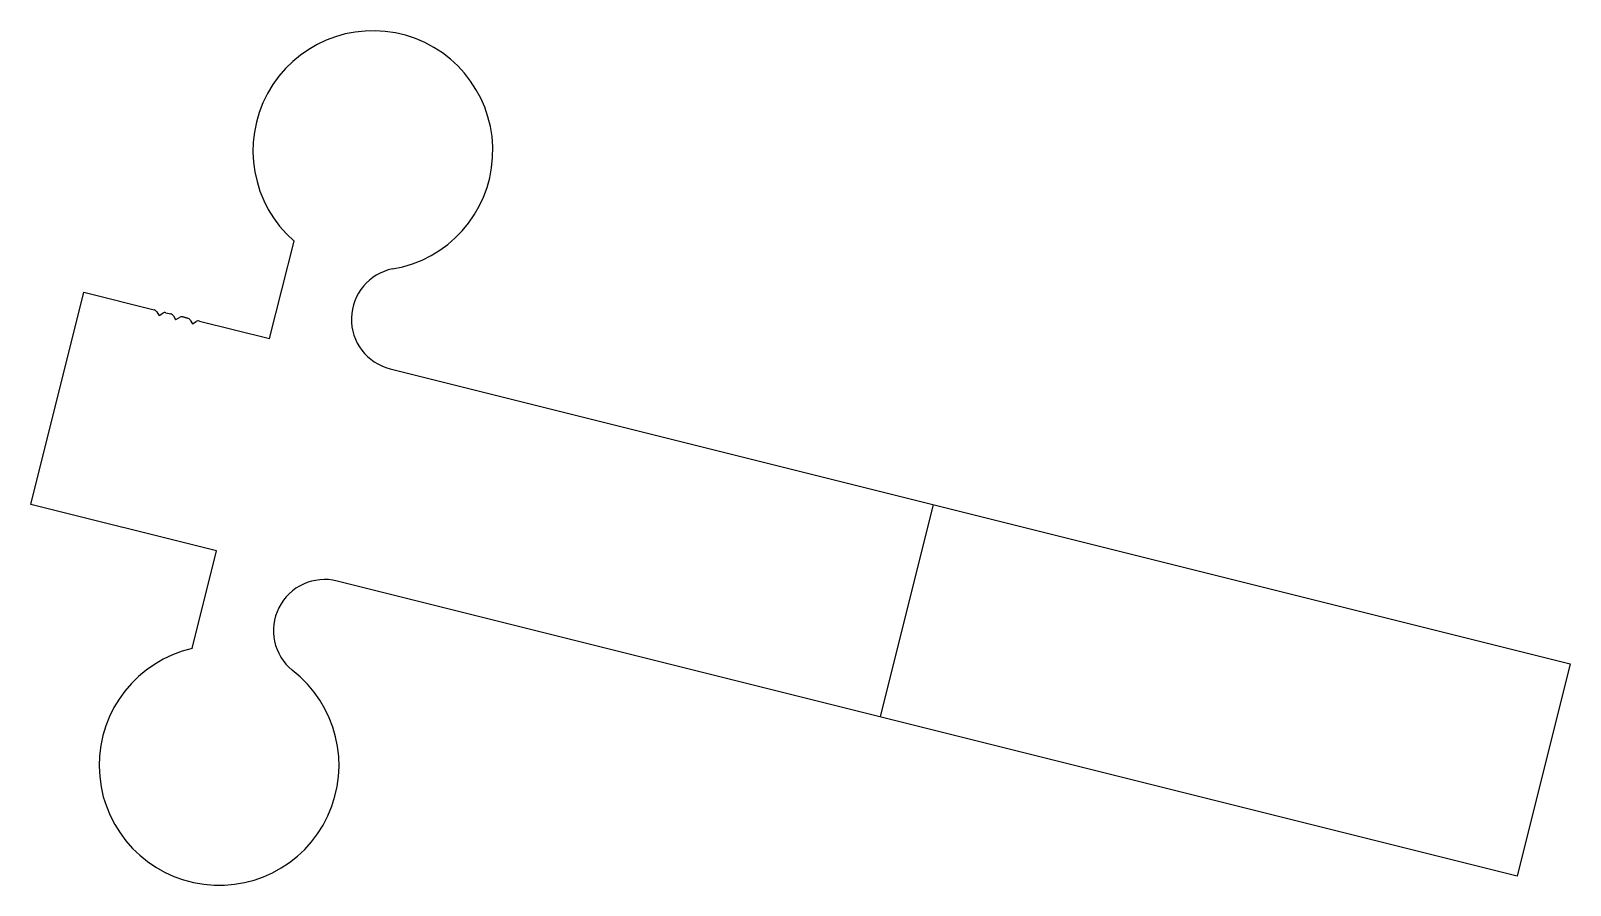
# Model space of a CAD drawing. Header units: inches. Extents: x -41.1 to 48.2, y 1.2 to 50.8.
import ezdxf

# ---------------------------------------------------------------- set-up
doc = ezdxf.new("R2010")
doc.units = ezdxf.units.IN
doc.header["$MEASUREMENT"] = 0

msp = doc.modelspace()

# ---------------------------------------------------------------- linework, layer by layer
at = {"color": 6}
for p, q in [((-27.249, 32.892), (-25.832, 38.56)), ((-41.107, 23.266), (-38.026, 35.587)), ((-38.026, 35.587), (-33.951, 34.568)), ((-33.951, 34.568), (-33.951, 34.568)), ((-33.951, 34.568), (-33.951, 34.568)), ((-33.951, 34.568), (-33.951, 34.568)), ((-33.951, 34.568), (-33.951, 34.568)), ((-33.951, 34.568), (-33.951, 34.568)), ((-33.797, 34.454), (-33.672, 34.246)), ((-33.661, 34.244), (-33.454, 34.368)), ((-33.265, 34.396), (-32.98, 34.325)), ((-32.827, 34.211), (-32.702, 34.004)), ((-32.691, 34.001), (-32.484, 34.126)), ((-32.294, 34.154), (-32.294, 34.154)), ((-32.294, 34.154), (-32.01, 34.083)), ((-32.01, 34.083), (-32.294, 34.154)), ((-32.294, 34.154), (-32.01, 34.083)), ((-32.01, 34.083), (-32.294, 34.154)), ((-32.294, 34.154), (-32.01, 34.083)), ((-31.857, 33.969), (-31.732, 33.761)), ((-31.721, 33.758), (-31.514, 33.883)), ((-31.324, 33.911), (-27.249, 32.892)), ((-20.25, 31.142), (48.218, 14.019)), ((-30.33, 20.571), (-41.107, 23.266)), ((11.257, 23.263), (8.176, 10.942)), ((-31.747, 14.904), (-30.33, 20.571)), ((45.137, 1.699), (-23.332, 18.821)), ((48.218, 14.019), (45.137, 1.699))]:
    msp.add_line(p, q, dxfattribs=at)
for centre, radius, start, end in [((-21.256, 43.804), 6.96, 279.44307, 228.89723), ((-19.53, 34.025), 2.972, 101.35561, 255.95971), ((-34.011, 34.325), 0.25, 30.95971, 75.95971), ((-33.665, 34.251), 0.008, 210.95971, 300.95971), ((-33.325, 34.154), 0.25, 75.95971, 120.95971), ((-33.041, 34.083), 0.25, 30.95971, 75.95971), ((-32.695, 34.008), 0.008, 210.95971, 300.95971), ((-32.355, 33.911), 0.25, 75.95971, 120.95971), ((-32.071, 33.84), 0.25, 30.95971, 75.95971), ((-31.725, 33.765), 0.008, 210.95971, 300.95971), ((-31.385, 33.669), 0.25, 75.95971, 120.95971), ((-24.053, 15.938), 2.972, 75.95971, 230.56381), ((-30.179, 8.123), 6.96, 103.02219, 52.47635)]:
    msp.add_arc(centre, radius, start, end, dxfattribs=at)

doc.saveas('drawing.dxf')
